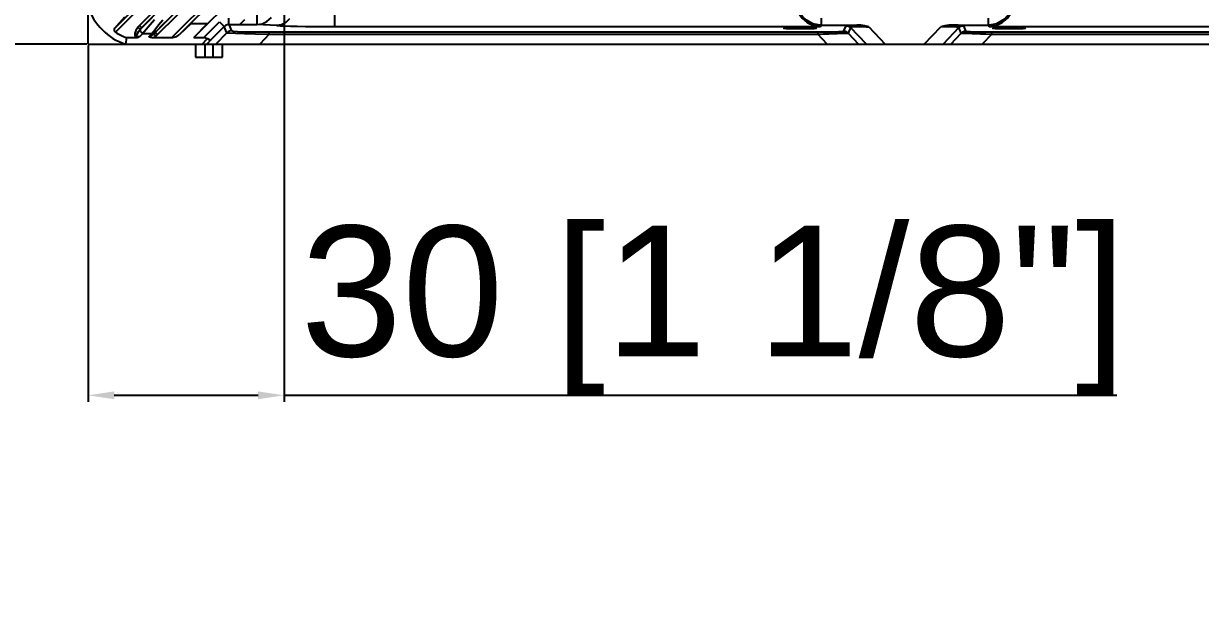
# Model space of a CAD drawing. Header units: millimetres. Extents: x -3132 to 28633, y 682 to 5849.
# Drawn here: x 7051.1 to 7231.3, y 1618.2 to 1708.7 of the extents above; entities that cross this region are included whole.
import ezdxf

# ---------------------------------------------------------------- set-up
doc = ezdxf.new("R2010")
doc.units = ezdxf.units.MM
doc.styles.get("Standard").update_dxf_attribs({"font": 'arial.ttf'})
doc.dimstyles.new('ISO-20', dxfattribs={"dimtxt": 20, "dimasz": 4, "dimexe": 1, "dimexo": 0.2, "dimgap": 0, "dimtad": 1, "dimtoh": 1, "dimdec": 1, "dimzin": 9, "dimdsep": 46, "dimtxsty": 'Standard', "dimblk": '_FILLED', "dimcen": 0.2, "dimclrd": 256, "dimclre": 256, "dimclrt": 256, "dimadec": 1, "dimazin": 2, "dimtfac": 1, "dimtdec": 1, "dimtofl": 0, "dimtmove": 0, "dimatfit": 3, "dimldrblk": '_FILLED', "dimfxl": 1, "dimtolj": 1, "dimtzin": 0, "dimarcsym": 0})

# ---------------------------------------------------------------- blocks, each defined once
blk = doc.blocks.new('_FILLED')
at = {"color": 0, "linetype": 'ByBlock'}
blk.add_solid([(0, 0), (-1, 0.15), (-1, -0.15)], dxfattribs=at)
blk = doc.blocks.new('*D22')
at = {"lineweight": -2, "transparency": 16777216}
for p, q in [((7090.83, 1735.53), (7038.37, 1735.53)), ((7039.37, 1731.53), (7039.37, 1709.53)), ((7060.83, 1705.53), (7038.37, 1705.53)), ((7039.37, 1705.53), (7039.37, 1701.53)), ((7039.37, 1701.53), (6915.93, 1701.53))]:
    blk.add_line(p, q, dxfattribs=at)
at = {"layer": 'Defpoints', "color": 0, "transparency": 16777216}
for p in [(7091.03, 1735.53), (7039.37, 1705.53), (7061.03, 1705.53)]:
    blk.add_point(p, dxfattribs=at)
at = {"lineweight": -2, "transparency": 16777216, "xscale": 4, "yscale": 4, "zscale": 4}
for p, rotation in [((7039.37, 1735.53), 90), ((7039.37, 1705.53), 270)]:
    blk.add_blockref('_FILLED', p, dxfattribs=dict(at, rotation=rotation))
at = {"transparency": 16777216, "insert": (6977.65, 1714.48), "char_height": 20, "attachment_point": 5}
blk.add_mtext('\\A1;30 [1 1/8"]', dxfattribs=at)
blk = doc.blocks.new('*D23')
at = {"lineweight": -2, "transparency": 16777216}
for p, q in [((7091.03, 1735.33), (7091.03, 1650.74)), ((7061.03, 1705.33), (7061.03, 1650.74)), ((7065.03, 1651.74), (7087.03, 1651.74)), ((7091.03, 1651.74), (7218.47, 1651.74))]:
    blk.add_line(p, q, dxfattribs=at)
at = {"layer": 'Defpoints', "color": 0, "transparency": 16777216}
for p in [(7091.03, 1735.53), (7061.03, 1705.53), (7061.03, 1651.74)]:
    blk.add_point(p, dxfattribs=at)
at = {"lineweight": -2, "transparency": 16777216, "xscale": 4, "yscale": 4, "zscale": 4, "rotation": 180}
blk.add_blockref('_FILLED', (7061.03, 1651.74), dxfattribs=at)
at = {"lineweight": -2, "transparency": 16777216, "xscale": 4, "yscale": 4, "zscale": 4}
blk.add_blockref('_FILLED', (7091.03, 1651.74), dxfattribs=at)
at = {"transparency": 16777216, "insert": (7156.75, 1664.69), "char_height": 20, "attachment_point": 5}
blk.add_mtext('\\A1;30 [1 1/8"]', dxfattribs=at)

msp = doc.modelspace()

# ---------------------------------------------------------------- linework, layer by layer
at = {"linetype": 'Continuous'}
for p, q in [((7061.028, 1705.533), (7061.028, 2705.533)), ((7102.653, 1731.992), (7077.193, 1706.533)), ((7083.641, 1726.508), (7065.126, 1707.992)), ((7065.203, 1707.366), (7084.344, 1726.508)), ((7068.888, 1708.404), (7085.668, 1725.184)), ((7087.047, 1723.102), (7071.218, 1707.272)), ((7071.647, 1706.998), (7087.75, 1723.102)), ((7073.829, 1706.533), (7087.668, 1720.372)), ((7075.003, 1707.005), (7088.019, 1720.021)), ((7065.126, 1707.992), (7066.66, 1709.695)), ((7086.869, 1710.068), (7086.869, 1708.548)), ((7098.804, 1708.227), (7098.804, 1711.225)), ((7068.623, 1708.107), (7069.005, 1707.809)), ((7069.24, 1708.053), (7068.888, 1708.404)), ((7076.82, 1708.696), (7074.984, 1706.987)), ((7076.82, 1708.696), (7079.303, 1708.696)), ((7077.193, 1706.533), (7079.303, 1708.696)), ((7078.733, 1706.533), (7081.135, 1708.935)), ((7079.854, 1706.24), (7081.842, 1708.229)), ((7081.135, 1708.935), (7081.842, 1708.229)), ((7082.243, 1707.261), (7081.842, 1708.229)), ((7082.549, 1708.521), (7082.549, 1709.521)), ((7082.549, 1708.521), (7084.183, 1708.521)), ((7082.549, 1708.521), (7082.95, 1707.554)), ((7084.972, 1709.274), (7084.229, 1708.548)), ((7084.229, 1708.548), (7086.869, 1708.548)), ((7089.92, 1708.371), (7086.869, 1708.548)), ((7098.804, 1708.227), (7173.124, 1708.227)), ((7173.124, 1708.227), (7173.264, 1708.468)), ((7173.264, 1708.468), (7173.264, 1709.503)), ((7173.264, 1708.468), (7178.712, 1708.468)), ((7176.678, 1707.488), (7177.04, 1708.36)), ((7177.746, 1708.068), (7177.385, 1707.195)), ((7180.16, 1705.533), (7177.746, 1708.068)), ((7180.515, 1708.177), (7183.033, 1705.533)), ((7189.024, 1705.533), (7191.542, 1708.177)), ((7194.31, 1708.068), (7191.896, 1705.533)), ((7193.345, 1708.468), (7198.793, 1708.468)), ((7194.671, 1707.195), (7194.31, 1708.068)), ((7195.017, 1708.36), (7195.378, 1707.488)), ((7198.793, 1709.503), (7198.793, 1708.468)), ((7198.793, 1708.468), (7198.932, 1708.227)), ((7198.932, 1708.227), (7423.124, 1708.227)), ((7066.907, 1706.533), (7068.332, 1706.533)), ((7069.387, 1707.158), (7068.872, 1706.679)), ((7069.387, 1707.158), (7070.766, 1707.158)), ((7070.322, 1706.679), (7070.766, 1707.158)), ((7071.037, 1706.533), (7073.829, 1706.533)), ((7071.355, 1706.74), (7071.06, 1707.125)), ((7071.647, 1706.998), (7071.295, 1707.35)), ((7077.193, 1706.533), (7078.733, 1706.533)), ((7078.475, 1705.533), (7079.301, 1706.402)), ((7079.854, 1706.24), (7079.181, 1705.533)), ((7079.727, 1706.213), (7079.854, 1706.24)), ((7080.6, 1705.533), (7082.243, 1707.261)), ((7088.756, 1707.054), (7087.31, 1705.533)), ((7172.716, 1707.347), (7088.756, 1707.347)), ((7088.756, 1707.054), (7088.756, 1707.347)), ((7088.756, 1707.054), (7172.716, 1707.054)), ((7172.716, 1707.347), (7172.716, 1707.054)), ((7174.163, 1705.533), (7172.716, 1707.054)), ((7177.385, 1707.195), (7178.965, 1705.533)), ((7193.091, 1705.533), (7194.671, 1707.195)), ((7199.34, 1707.054), (7197.894, 1705.533)), ((7422.716, 1707.347), (7199.34, 1707.347)), ((7199.34, 1707.054), (7199.34, 1707.347)), ((7199.34, 1707.054), (7422.716, 1707.054)), ((7061.028, 1705.533), (7561.028, 1705.533)), ((7077.453, 1705.533), (7077.453, 1703.533)), ((7078.947, 1703.533), (7078.947, 1705.533)), ((7080.109, 1705.533), (7080.109, 1703.533)), ((7081.603, 1703.533), (7081.603, 1705.533)), ((7077.453, 1703.533), (7081.603, 1703.533))]:
    msp.add_line(p, q, dxfattribs=at)
for points in [[(7085.668, 1724.481), (7069.159, 1707.972), (7069.08, 1707.891), (7069.005, 1707.809)], [(7169.718, 1710.322), (7170.308, 1709.518), (7171.094, 1708.863), (7172.045, 1708.414), (7173.124, 1708.227)], [(7169.802, 1710.467), (7170.679, 1709.416), (7171.913, 1708.703), (7173.264, 1708.468)], [(7198.793, 1708.468), (7200.141, 1708.703), (7201.376, 1709.415), (7202.255, 1710.467)], [(7198.932, 1708.227), (7200.011, 1708.414), (7200.963, 1708.863), (7201.748, 1709.518), (7202.338, 1710.322)], [(7065.126, 1707.992), (7065.034, 1707.839), (7065.012, 1707.668), (7065.071, 1707.498), (7065.203, 1707.366)], [(7068.623, 1708.107), (7068.33, 1707.639), (7068.188, 1707.22), (7068.18, 1706.854), (7068.332, 1706.533)], [(7068.623, 1708.107), (7068.706, 1708.208), (7068.795, 1708.307), (7068.888, 1708.404)], [(7070.85, 1709.621), (7070.268, 1709.045), (7069.723, 1708.514), (7069.24, 1708.053)], [(7071.201, 1709.27), (7070.534, 1708.477), (7069.916, 1707.758), (7069.387, 1707.158)], [(7070.766, 1707.158), (7071.231, 1707.751), (7071.812, 1708.471), (7072.471, 1709.27)], [(7071.295, 1707.35), (7071.728, 1707.804), (7072.245, 1708.335), (7072.821, 1708.916)], [(7082.549, 1708.521), (7082.29, 1708.487), (7082.049, 1708.388), (7081.842, 1708.229)], [(7086.869, 1708.548), (7087.656, 1708.665), (7088.402, 1709.002), (7089.084, 1709.596)], [(7091.855, 1709.435), (7091.303, 1708.871), (7090.641, 1708.506), (7089.92, 1708.371)], [(7089.92, 1708.371), (7090.44, 1708.346), (7091.123, 1708.32), (7091.986, 1708.296), (7093.04, 1708.274), (7094.288, 1708.254), (7095.697, 1708.24), (7097.22, 1708.23), (7098.804, 1708.227)], [(7177.04, 1708.36), (7177.297, 1708.327), (7177.538, 1708.227), (7177.746, 1708.068)], [(7177.746, 1708.068), (7177.741, 1708.127), (7177.794, 1708.182), (7177.961, 1708.19), (7178.163, 1708.218), (7178.441, 1708.235), (7178.777, 1708.241), (7179.115, 1708.236), (7179.45, 1708.226), (7179.779, 1708.234), (7180.132, 1708.207), (7180.515, 1708.177)], [(7180.515, 1708.177), (7179.9, 1708.332), (7179.295, 1708.433), (7178.712, 1708.468)], [(7193.345, 1708.468), (7192.761, 1708.433), (7192.157, 1708.332), (7191.542, 1708.177)], [(7191.542, 1708.177), (7192.082, 1708.22), (7192.582, 1708.255), (7193.015, 1708.238), (7193.401, 1708.24), (7193.724, 1708.231), (7193.962, 1708.211), (7194.117, 1708.186), (7194.216, 1708.159), (7194.301, 1708.151), (7194.32, 1708.111), (7194.31, 1708.068)], [(7195.017, 1708.36), (7194.784, 1708.409), (7194.209, 1708.444), (7193.345, 1708.468)], [(7194.31, 1708.068), (7194.516, 1708.226), (7194.756, 1708.326), (7195.017, 1708.36)], [(7066.907, 1706.533), (7066.852, 1706.202), (7066.797, 1705.869), (7066.743, 1705.533)], [(7068.332, 1706.533), (7068.523, 1706.552), (7068.703, 1706.605), (7068.872, 1706.679)], [(7068.872, 1706.679), (7068.684, 1706.659), (7068.546, 1706.715), (7068.49, 1706.841), (7068.507, 1707.006)], [(7068.507, 1707.006), (7068.614, 1707.267), (7068.786, 1707.537), (7069.005, 1707.809)], [(7069.005, 1707.809), (7068.997, 1707.657), (7069.066, 1707.477), (7069.205, 1707.296), (7069.387, 1707.158)], [(7070.32, 1706.676), (7070.584, 1706.785), (7070.834, 1706.944), (7071.06, 1707.125)], [(7070.322, 1706.679), (7070.527, 1706.599), (7070.769, 1706.55), (7071.037, 1706.533)], [(7070.766, 1707.158), (7070.873, 1707.12), (7070.973, 1707.109), (7071.06, 1707.125)], [(7071.037, 1706.533), (7071.144, 1706.595), (7071.25, 1706.664), (7071.355, 1706.74)], [(7071.06, 1707.125), (7071.139, 1707.197), (7071.218, 1707.272)], [(7071.647, 1706.998), (7071.552, 1706.907), (7071.454, 1706.82), (7071.355, 1706.74)], [(7073.829, 1706.533), (7074.002, 1706.546), (7074.189, 1706.584), (7074.385, 1706.645), (7074.587, 1706.73), (7074.789, 1706.842), (7074.984, 1706.987)], [(7078.755, 1706.533), (7078.971, 1706.517), (7079.154, 1706.473), (7079.301, 1706.402)], [(7079.301, 1706.402), (7079.535, 1706.27), (7079.727, 1706.213)], [(7082.95, 1707.554), (7082.692, 1707.52), (7082.452, 1707.42), (7082.243, 1707.261)], [(7082.243, 1707.261), (7082.679, 1707.255), (7083.601, 1707.229), (7084.972, 1707.185), (7086.653, 1707.128), (7088.756, 1707.054)], [(7088.756, 1707.347), (7086.664, 1707.357), (7085.085, 1707.385), (7083.911, 1707.429), (7083.222, 1707.484), (7082.95, 1707.554)], [(7176.678, 1707.488), (7176.453, 1707.436), (7175.9, 1707.397), (7175.045, 1707.369), (7174.009, 1707.352), (7172.716, 1707.347)], [(7172.716, 1707.054), (7173.613, 1707.098), (7174.408, 1707.134), (7175.101, 1707.163), (7175.701, 1707.185), (7176.215, 1707.201), (7176.648, 1707.21), (7176.996, 1707.213), (7177.249, 1707.209), (7177.385, 1707.195)], [(7177.385, 1707.195), (7177.179, 1707.353), (7176.939, 1707.453), (7176.678, 1707.488)], [(7195.378, 1707.488), (7195.12, 1707.454), (7194.88, 1707.355), (7194.671, 1707.195)], [(7194.671, 1707.195), (7194.806, 1707.208), (7195.058, 1707.213), (7195.405, 1707.21), (7195.838, 1707.201), (7196.351, 1707.185), (7196.949, 1707.163), (7197.641, 1707.135), (7198.437, 1707.098), (7199.34, 1707.054)], [(7199.34, 1707.347), (7197.914, 1707.354), (7196.833, 1707.373), (7196.03, 1707.403), (7195.562, 1707.441), (7195.378, 1707.488)]]:
    msp.add_lwpolyline(points, dxfattribs=at)
for radius, start, end in [(8.926, 198.08173, 251.91827), (7.926, 237.05806, 250.80134)]:
    msp.add_arc((7069.513, 1714.018), radius, start, end, dxfattribs=at)
for centre in [(7170.028, 1707.948), (7202.028, 1707.948)]:
    msp.add_ellipse(centre, major_axis=(2.5, 0), ratio=0.0349208, dxfattribs=at)

# ---------------------------------------------------------------- dimensions: what is measured, and where the dimension line sits
dim = msp.add_linear_dim(base=(7039.366, 1705.533), p1=(7091.028, 1735.533), p2=(7061.028, 1705.533), angle=90, dimstyle='ISO-20')
dim.commit()
dim.dimension.update_dxf_attribs({"geometry": '*D22', "text_midpoint": (6977.647, 1714.48)})
dim = msp.add_linear_dim(base=(7061.028, 1651.743), p1=(7091.028, 1735.533), p2=(7061.028, 1705.533), dimstyle='ISO-20')
dim.commit()
dim.dimension.update_dxf_attribs({"geometry": '*D23', "text_midpoint": (7156.747, 1651.743), "dimtype": 160})

doc.saveas('drawing.dxf')
